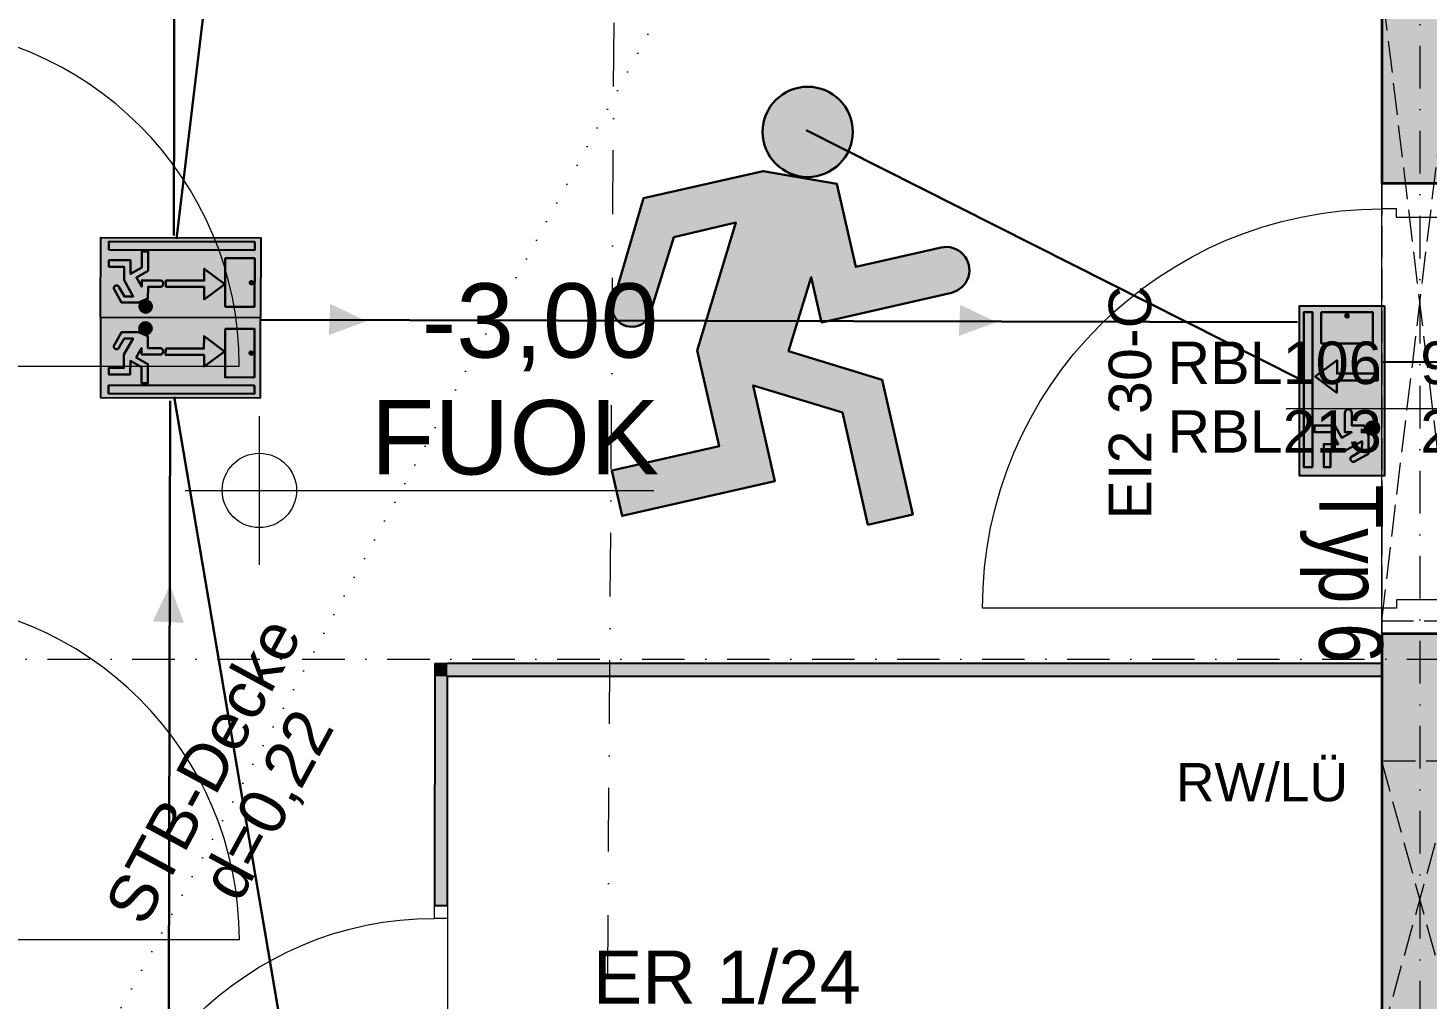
# Model space of a CAD drawing. Header units: millimetres. Extents: x 32522367 to 32638135, y 41424826 to 41540167.
# Drawn here: x 32548901 to 32552198, y 41447570 to 41449858 of the extents above; entities that cross this region are included whole.
import ezdxf
from ezdxf.enums import TextEntityAlignment as Align

# ---------------------------------------------------------------- set-up
doc = ezdxf.new("R2010")
doc.units = ezdxf.units.MM
for name, pattern in [('Punktlinie weit', [0.05, 0, -0.05]), ('Raster', [0.2, 0.1, -0.05, 0, -0.05]), ('Schnittlinie', [0.3, 0.15, -0.075, 0, -0.075]), ('Strichlinie eng', [0.1, 0.075, -0.025]), ('Untersicht', [0.1, 0.075, -0.025])]:
    doc.linetypes.add(name, pattern=pattern)
for name, color, linetype in [('000 Achsraster Haupt', 251, 'Continuous'), ('120 Wand Innen tragend', 251, 'Continuous'), ('130 Wand Innen', 251, 'Continuous'), ('811 Raum 2.Erschließung_ Nebenräume_Allg.räume_Technik', 251, 'Continuous'), ('851 Marker Schnitt', 251, 'Continuous'), ('951 Polierplan Hoehenkote', 251, 'Continuous'), ('955 Polierplan Beschriftung', 251, 'Continuous'), ('Archicad Tür-Marker', 251, 'Continuous'), ('Archicad Türen', 251, 'Continuous'), ('dp_GE_SIBEL', 80, 'Continuous')]:
    doc.layers.add(name, color=color, linetype=linetype)
for name, color, linetype, lineweight in [('000 Achsraster Haupt_Stift_Nr__1', 251, 'Continuous', 13), ('120 Wand Innen tragend_Stift_Nr__1', 251, 'Continuous', 13), ('120 Wand Innen tragend_Stift_Nr__24', 251, 'Continuous', 13), ('120 Wand Innen tragend_Stift_Nr__6', 251, 'Continuous', 13), ('120 Wand Innen tragend_Stift_Nr__8', 251, 'Continuous', 35), ('130 Wand Innen_Stift_Nr__26', 251, 'Continuous', 13), ('130 Wand Innen_Stift_Nr__7', 251, 'Continuous', 25), ('851 Marker Schnitt_Stift_Nr__1', 251, 'Continuous', 13), ('951 Polierplan Hoehenkote_Stift_Nr__1', 251, 'Continuous', 13), ('951 Polierplan Hoehenkote_Stift_Nr__109', 251, 'Continuous', 13), ('955 Polierplan Beschriftung_Stift_Nr__1', 251, 'Continuous', 13), ('956 Durchbruch Beschriftung_Stift_Nr__61', 251, 'Continuous', 25), ('970 Brandschutz Beschriftung.Texte_ Bemaßung_ Symbole_ Fluchtwege_Stift_Nr__121', 251, 'Continuous', 13), ('Archicad Raumstempel_Stift_Nr__1', 251, 'Continuous', 13), ('Archicad Tür-Marker_Stift_Nr__1', 251, 'Continuous', 13), ('Archicad Türen_Stift_Nr__1', 251, 'Continuous', 13), ('Archicad Türen_Stift_Nr__7', 251, 'Continuous', 25), ('Archicad Türen_Stift_Nr__8', 251, 'Continuous', 35), ('dp_GE_ST_Attribut_Attribut1', 250, 'Continuous', 5)]:
    doc.layers.add(name, color=color, linetype=linetype, lineweight=lineweight)
doc.layers.add('E2_LEHR_MENSCH_NATIVE', color=112, linetype='Continuous', lineweight=35, true_color=0x20dd55)
doc.layers.add('E2_LEHR_WEG_B_INTERPRETATION', color=112, linetype='Continuous', lineweight=80, true_color=0x20dd55)
doc.layers.add('E_NACHRTECH', color=3, linetype='Continuous', true_color=0x00fa00)
doc.styles.add('DPG_TXT', font='arial.ttf', dxfattribs={"width": 0.8})
doc.styles.add('ERSTELLTER_STIL_1', font='arial.ttf')
doc.styles.get("Standard").update_dxf_attribs({"font": 'arial.ttf'})
doc.dimstyles.get("Standard").update_dxf_attribs({"dimtxt": 2.5, "dimasz": 2.5, "dimexe": 1.25, "dimexo": 0.625, "dimtad": 1, "dimtxsty": 'Standard', "dimcen": 2.5, "dimazin": 3, "dimtfac": 1, "dimtmove": 0, "dimatfit": 3})

# ---------------------------------------------------------------- blocks, each defined once
blk = doc.blocks.new('9809550')
at = {"color": 18, "lineweight": 30, "true_color": 0x000000}
for points in [[(423921.7, 99168.8), (423956.8, 99168.8), (423956.8, 99202.9), (423984.5, 99214.5), (424033.7, 99214.5), (424053.8, 99178.3)], [(424040.2, 99170.9), (424025.2, 99196.7), (423999.7, 99196.8), (424026.2, 99150.3), (424026.2, 99110.9), (424070.2, 99110.9), (424070.2, 99092.3), (424007.5, 99092.3), (424007.5, 99131.7), (423975, 99113.1), (423975, 99067), (423956.5, 99067), (423956.5, 99122.4), (423990.5, 99141.9), (423975.1, 99168.8), (423975.1, 99150.2), (423921.7, 99150.3)]]:
    blk.add_lwpolyline(points, dxfattribs=at)
blk.add_circle((423963.6, 99225.9), 18.1, dxfattribs=at)
for centre, radius, start, end in [((423921.7, 99159.5), 9.27, 89.9849, 270.0151), ((424047.8, 99173.1), 7.96, 195.7299, 41.4005)]:
    blk.add_arc(centre, radius, start, end, dxfattribs=at)
blk = doc.blocks.new('RIVO_ARR_down')
at = {"true_color": 0x56c81e}
h = blk.add_hatch(color=72, dxfattribs=at)
h.dxf.hatch_style = 1
h.paths.add_polyline_path([(2487.16, 1656.78), (2487.16, 1647.95), (2504.83, 1647.95), (2504.83, 1656.78)])
h.paths.add_polyline_path([(2496.19, 1651.84), (2494.51, 1649.58), (2492.81, 1651.85), (2494.2, 1651.85), (2494.2, 1656.07), (2494.9, 1656.08), (2494.9, 1651.84)], flags=16)
h.paths.add_polyline_path([(2498.26, 1653.37), (2499.6, 1653.37), (2499.6, 1654.67), (2500.12, 1654.91, -0.535619), (2499.17, 1655.55, -1), (2500.55, 1655.55, -0.302406), (2500.12, 1654.91), (2500.66, 1655.11), (2502.53, 1655.11), (2503.29, 1653.73, -1.25347), (2502.78, 1653.45), (2502.2, 1654.43), (2501.24, 1654.44), (2502.24, 1652.67), (2502.24, 1651.16), (2503.92, 1651.16), (2503.92, 1650.46), (2501.53, 1650.46), (2501.53, 1651.96), (2500.29, 1651.25), (2500.29, 1649.49), (2499.59, 1649.49), (2499.59, 1651.6), (2500.88, 1652.34), (2500.3, 1653.37), (2500.3, 1652.66), (2498.26, 1652.67, -1)], flags=16)
h.paths.add_polyline_path([(2503.92, 1649.3), (2503.92, 1648.39), (2487.82, 1648.39), (2487.82, 1649.3)], flags=16)
h.paths.add_polyline_path([(2491.07, 1650.21), (2487.82, 1650.21), (2487.82, 1655.56), (2491.07, 1655.56)], flags=16)
h.paths.add_polyline_path([(2488, 1652.89, -1), (2488.38, 1652.89, -1)], flags=0)
at = {"true_color": 0xffffff}
h = blk.add_hatch(color=7, dxfattribs=at)
h.dxf.hatch_style = 1
h.paths.add_polyline_path([(2487.82, 1655.56), (2487.82, 1650.21), (2491.07, 1650.21), (2491.07, 1655.56)])
h.paths.add_polyline_path([(2488.38, 1652.89, -1), (2488, 1652.89, -1)], flags=16)
h = blk.add_hatch(color=7, dxfattribs=at)
h.dxf.hatch_style = 1
h.paths.add_polyline_path([(2494.9, 1651.84), (2494.9, 1656.08), (2494.2, 1656.07), (2494.2, 1651.85), (2492.81, 1651.85), (2494.51, 1649.58), (2496.19, 1651.84)])
h = blk.add_hatch(color=7, dxfattribs=at)
h.dxf.hatch_style = 1
h.paths.add_polyline_path([(2499.17, 1655.55, 1), (2500.55, 1655.55, 1)])
h = blk.add_hatch(color=7, dxfattribs=at)
h.dxf.hatch_style = 1
h.paths.add_polyline_path([(2499.6, 1653.37), (2498.26, 1653.37, 1), (2498.26, 1652.67), (2500.3, 1652.66), (2500.3, 1653.37), (2500.88, 1652.34), (2499.59, 1651.6), (2499.59, 1649.49), (2500.29, 1649.49), (2500.29, 1651.25), (2501.53, 1651.96), (2501.53, 1650.46), (2503.92, 1650.46), (2503.92, 1651.16), (2502.24, 1651.16), (2502.24, 1652.67), (2501.24, 1654.44), (2502.2, 1654.43), (2502.78, 1653.45, 1.25347), (2503.29, 1653.73), (2502.53, 1655.11), (2500.66, 1655.11), (2499.6, 1654.67)])
h = blk.add_hatch(color=7, dxfattribs=at)
h.dxf.hatch_style = 1
h.paths.add_polyline_path([(2488, 1652.89, 1), (2488.38, 1652.89, 1)])
h = blk.add_hatch(color=7, dxfattribs=at)
h.dxf.hatch_style = 1
h.paths.add_polyline_path([(2487.82, 1649.3), (2487.82, 1648.39), (2503.92, 1648.39), (2503.92, 1649.3)])
blk.add_lwpolyline([(2487.16, 1656.78), (2504.83, 1656.78), (2504.83, 1647.95), (2487.16, 1647.95)], close=True)
at = {"color": 18, "lineweight": 30, "true_color": 0x000000}
for points in [[(2491.07, 1655.56), (2487.82, 1655.56), (2487.82, 1650.21), (2491.07, 1650.21)], [(2503.92, 1649.3), (2487.82, 1649.3), (2487.82, 1648.39), (2503.92, 1648.39)]]:
    blk.add_lwpolyline(points, close=True, dxfattribs=at)
blk.add_lwpolyline([(2494.2, 1656.07), (2494.2, 1651.85), (2492.81, 1651.85), (2494.51, 1649.58), (2496.19, 1651.84), (2494.9, 1651.84), (2494.9, 1656.08), (2494.2, 1656.07)], dxfattribs=at)
blk.add_circle((2488.19, 1652.89), 0.19, dxfattribs=at)
at = {"xscale": 0.0381026673526157, "yscale": 0.0381026673526157, "zscale": 0.0381026673526157}
blk.add_blockref('9809550', (-13654.29, -2125.22), dxfattribs=at)
blk = doc.blocks.new('ER 1_24__230', base_point=(6.1034, 4.2328))
at = {"layer": 'Archicad Raumstempel_Stift_Nr__1', "color": 7, "lineweight": 13, "insert": (5.7908, 4.2673), "char_height": 0.125, "attachment_point": 1, "rotation": 343.6401, "style": 'ERSTELLTER_STIL_1'}
blk.add_mtext('\\A1;{\\pql;\\pt0,0.05;\\fArial|b0|i0|c0|p0;\\W1.000000;3,23\\fArial|b0|i0|c0|p0;\\W1.000000;\\A1{\\H.66x;\\S^  ;}\\fArial|b0|i0|c0|p0;\\W1.000000; m\\fArial|b0|i0|c0|p0;\\W1.000000;\\A1{\\H.66x;\\S2^  ;}}', dxfattribs=at)
at = {"layer": 'Archicad Raumstempel_Stift_Nr__1', "color": 7, "lineweight": 13, "style": 'ERSTELLTER_STIL_1'}
for tag, p in [('ROOM_NAME', (5.8685, 4.5035)), ('DUMMY_890', (6.4628, 4.3576)), ('DUMMY_891', (5.7993, 4.2964))]:
    blk.add_attdef(tag, text='', height=0.125, rotation=343.6401, dxfattribs=at).set_placement(p, align=Align.TOP_LEFT)
blk = doc.blocks.new('Öffnung_115')
at = {"layer": '120 Wand Innen tragend_Stift_Nr__1', "color": 7, "linetype": 'Untersicht', "lineweight": 13}
for p, q in [((8.0421, 4.674), (8.2919, 6.164)), ((7.8694, 4.7247), (8.4647, 6.1133))]:
    blk.add_line(p, q, dxfattribs=at)
at = {"layer": '120 Wand Innen tragend_Stift_Nr__6', "color": 7, "linetype": 'Untersicht', "lineweight": 13, "flags": 128}
for points in [[(8.4647, 6.1133), (8.2919, 6.164)], [(7.8694, 4.7247), (8.0421, 4.674)]]:
    blk.add_lwpolyline(points, dxfattribs=at)
at = {"layer": '120 Wand Innen tragend_Stift_Nr__8', "color": 7, "linetype": 'Continuous', "lineweight": 35, "flags": 128}
for points in [[(8.2919, 6.164), (8.1596, 5.713)], [(8.3323, 5.6623), (8.4647, 6.1133)]]:
    blk.add_lwpolyline(points, dxfattribs=at)
blk = doc.blocks.new('Öffnung_118')
at = {"layer": '120 Wand Innen tragend_Stift_Nr__1', "color": 7, "linetype": 'Untersicht', "lineweight": 13}
for p, q in [((7.7661, 3.7337), (7.7765, 4.4081)), ((7.5934, 3.7844), (7.9492, 4.3574))]:
    blk.add_line(p, q, dxfattribs=at)
at = {"layer": '120 Wand Innen tragend_Stift_Nr__6', "color": 7, "linetype": 'Untersicht', "lineweight": 13, "flags": 128}
for points in [[(7.9492, 4.3574), (7.7765, 4.4081)], [(7.5934, 3.7844), (7.7661, 3.7337)]]:
    blk.add_lwpolyline(points, dxfattribs=at)
at = {"layer": '120 Wand Innen tragend_Stift_Nr__8', "color": 7, "linetype": 'Continuous', "lineweight": 35, "flags": 128}
for points in [[(7.7765, 4.4081), (7.5934, 3.7844)], [(7.7661, 3.7337), (7.9492, 4.3574)]]:
    blk.add_lwpolyline(points, dxfattribs=at)
blk = doc.blocks.new('Zargentür 1-Fl 27_4')
at = {"layer": 'Archicad Türen_Stift_Nr__1', "color": 7, "linetype": 'Continuous', "lineweight": 13}
for p, q in [((0.47, 0), (0.47, 0.94)), ((-0.47, 0), (-0.53, 0)), ((-0.53, 0), (-0.53, -0.18)), ((-0.47, -0.035), (-0.47, 0)), ((0.47, -0.035), (0.47, 0)), ((0.47, 0), (0.53, 0)), ((0.53, 0), (0.53, -0.18)), ((-0.45, -0.035), (-0.47, -0.035)), ((-0.45, -0.18), (-0.45, -0.035)), ((0.45, -0.18), (0.45, -0.035)), ((0.45, -0.035), (0.47, -0.035)), ((-0.53, -0.18), (-0.47, -0.18)), ((-0.47, -0.18), (-0.45, -0.18)), ((0.47, -0.18), (0.45, -0.18)), ((0.53, -0.18), (0.47, -0.18))]:
    blk.add_line(p, q, dxfattribs=at)
at = {"layer": 'Archicad Türen_Stift_Nr__1', "color": 7, "linetype": 'Strichlinie eng', "lineweight": 13}
for p, q in [((-0.53, 0), (0.53, 0)), ((-0.53, -0.18), (0.53, -0.18))]:
    blk.add_line(p, q, dxfattribs=at)
at = {"layer": 'Archicad Türen_Stift_Nr__1', "color": 7, "linetype": 'Continuous', "lineweight": 13}
blk.add_arc((0.47, 0), 0.94, 90, 180, dxfattribs=at)
at = {"layer": 'Archicad Türen_Stift_Nr__8', "color": 7, "linetype": 'Continuous', "lineweight": 35}
for p, q in [((-0.53, -0.18), (-0.53, 0)), ((-0.53, -0.18), (-0.53, 0)), ((0.53, -0.18), (0.53, 0)), ((0.53, -0.18), (0.53, 0))]:
    blk.add_line(p, q, dxfattribs=at)
blk = doc.blocks.new('T Marker AUT 27_8')
at = {"layer": 'Archicad Tür-Marker_Stift_Nr__1', "color": 7, "linetype": 'Continuous', "lineweight": 13}
blk.add_line((0, 0.225), (0, -0.255), dxfattribs=at)
at = {"layer": 'Archicad Tür-Marker_Stift_Nr__1', "color": 7, "lineweight": 13, "style": 'ERSTELLTER_STIL_1'}
for tag, height, rotation, p in [('widthPrefix1st50_0', 0.1, 90, (0.0036, 0.0326)), ('widthPrefix1st50_1', 0.1, 90, (0.165, 0.0325)), ('DUMMY_269', 0.0667, 90, (-0.0631, 0.4956)), ('DUMMY_270', 0.0667, 90, (0.0983, 0.4956)), ('DUMMY_271', 0.1, 90, (0.0036, -0.2199)), ('DUMMY_273', 0.1, 90, (0.165, -0.2962)), ('DUMMY_272', 0.0667, 90, (-0.0631, -0.1)), ('DUMMY_274', 0.0667, 90, (0.0983, -0.1)), ('AC_SillPrefix_STUK', 0.075, 180, (0.2687, -0.3223)), ('DUMMY_268', 0.05, 180, (-0.2687, -0.3834))]:
    blk.add_attdef(tag, text='', height=height, rotation=rotation, dxfattribs=at).set_placement(p, align=Align.BOTTOM_LEFT)
blk = doc.blocks.new('Wand_316', base_point=(6.109, -1.2722))
at = {"layer": '120 Wand Innen tragend_Stift_Nr__24', "linetype": 'Continuous', "lineweight": 13}
for points in [[(8.1596, 5.713), (8.3323, 5.6623), (10.2673, 12.2541), (10.0946, 12.3048)], [(6.109, -1.2722), (6.2817, -1.3229), (8.0337, 4.6452), (7.861, 4.6959)]]:
    blk.add_hatch(color=92, dxfattribs=at).paths.add_polyline_path(points)
at = {"layer": '120 Wand Innen tragend_Stift_Nr__8', "color": 7, "linetype": 'Continuous', "lineweight": 35}
for p, q in [((8.3323, 5.6623), (8.1596, 5.713)), ((8.0337, 4.6452), (7.861, 4.6959))]:
    blk.add_line(p, q, dxfattribs=at)
at = {"layer": '120 Wand Innen tragend_Stift_Nr__8', "color": 7, "linetype": 'Continuous', "lineweight": 35, "flags": 128}
blk.add_lwpolyline([(7.861, 4.6959), (7.7765, 4.4081)], dxfattribs=at)
at = {"layer": 'Archicad Tür-Marker', "color": 7, "lineweight": 13}
ref = blk.add_blockref('T Marker AUT 27_8', (8.0103, 5.2045), dxfattribs=dict(at, rotation=73.64008923935901))
ref.add_attrib('widthPrefix1st50', 'RBL106', dxfattribs={"layer": 'Archicad Tür-Marker_Stift_Nr__1', "color": 7, "lineweight": 13, "height": 0.1, "rotation": 343.6401, "style": 'ERSTELLTER_STIL_1'}).set_placement((7.5337, 5.3733), align=Align.BOTTOM_LEFT)
ref.add_attrib('widthPrefix1st50_1', 'RBL213', dxfattribs={"layer": 'Archicad Tür-Marker_Stift_Nr__1', "color": 7, "lineweight": 13, "height": 0.1, "rotation": 343.6401, "style": 'ERSTELLTER_STIL_1'}).set_placement((7.4883, 5.2183), align=Align.BOTTOM_LEFT)
ref.add_attrib('AC_SillPrefix_STUK', 'STUK -0,87', dxfattribs={"layer": 'Archicad Tür-Marker_Stift_Nr__1', "color": 7, "lineweight": 13, "height": 0.075, "rotation": 73.6401, "style": 'ERSTELLTER_STIL_1'}).set_placement((8.4096, 5.1096), align=Align.BOTTOM_LEFT)
ref.add_attrib('DUMMY_271', '90', dxfattribs={"layer": 'Archicad Tür-Marker_Stift_Nr__1', "color": 7, "lineweight": 13, "height": 0.1, "rotation": 343.6401, "style": 'ERSTELLTER_STIL_1'}).set_placement((8.1052, 5.2055), align=Align.BOTTOM_LEFT)
ref.add_attrib('DUMMY_273', '200', dxfattribs={"layer": 'Archicad Tür-Marker_Stift_Nr__1', "color": 7, "lineweight": 13, "height": 0.1, "rotation": 343.6401, "style": 'ERSTELLTER_STIL_1'}).set_placement((8.0597, 5.0506), align=Align.BOTTOM_LEFT)
at = {"layer": 'Archicad Türen', "color": 7, "linetype": 'Continuous', "lineweight": 13, "xscale": -1, "rotation": 73.64008923935901}
blk.add_blockref('Zargentür 1-Fl 27_4', (8.0103, 5.2045), dxfattribs=at)
blk = doc.blocks.new('Zargentür 1-Fl 27')
at = {"layer": 'Archicad Türen_Stift_Nr__1', "color": 7, "linetype": 'Continuous', "lineweight": 13}
for p, q in [((0.47, 0), (0.47, 0.94)), ((-0.47, 0), (-0.53, 0)), ((-0.53, 0), (-0.53, -0.18)), ((-0.47, -0.035), (-0.47, 0)), ((0.47, -0.035), (0.47, 0)), ((0.47, 0), (0.53, 0)), ((0.53, 0), (0.53, -0.18)), ((-0.45, -0.035), (-0.47, -0.035)), ((-0.45, -0.18), (-0.45, -0.035)), ((0.45, -0.18), (0.45, -0.035)), ((0.45, -0.035), (0.47, -0.035)), ((-0.53, -0.18), (-0.47, -0.18)), ((-0.47, -0.18), (-0.45, -0.18)), ((0.47, -0.18), (0.45, -0.18)), ((0.53, -0.18), (0.47, -0.18))]:
    blk.add_line(p, q, dxfattribs=at)
at = {"layer": 'Archicad Türen_Stift_Nr__1', "color": 7, "linetype": 'Strichlinie eng', "lineweight": 13}
for p, q in [((-0.53, 0), (0.53, 0)), ((-0.53, -0.18), (0.53, -0.18))]:
    blk.add_line(p, q, dxfattribs=at)
at = {"layer": 'Archicad Türen_Stift_Nr__1', "color": 7, "linetype": 'Continuous', "lineweight": 13}
blk.add_arc((0.47, 0), 0.94, 90, 180, dxfattribs=at)
at = {"layer": 'Archicad Türen_Stift_Nr__8', "color": 7, "linetype": 'Continuous', "lineweight": 35}
for p, q in [((-0.53, 0), (-0.53, -0.18)), ((-0.53, 0), (-0.53, -0.18)), ((0.53, 0), (0.53, -0.18)), ((0.53, 0), (0.53, -0.18))]:
    blk.add_line(p, q, dxfattribs=at)
blk = doc.blocks.new('T Marker AUT 27_4')
at = {"layer": 'Archicad Tür-Marker_Stift_Nr__1', "color": 7, "linetype": 'Continuous', "lineweight": 13}
blk.add_line((0, -0.405), (0, 0.075), dxfattribs=at)
at = {"layer": 'Archicad Tür-Marker_Stift_Nr__1', "color": 7, "lineweight": 13, "style": 'ERSTELLTER_STIL_1'}
for tag, height, rotation, p in [('AC_SillPrefix_STUK', 0.075, 180, (0.2687, 0.2696)), ('DUMMY_268', 0.05, 180, (-0.2687, 0.2084)), ('DUMMY_273', 0.1, 270, (-0.165, 0.1814)), ('DUMMY_271', 0.1, 270, (-0.0036, 0.1052)), ('DUMMY_274', 0.0667, 270, (-0.0983, -0.08)), ('DUMMY_272', 0.0667, 270, (0.0631, -0.08)), ('widthPrefix1st50_1', 0.1, 270, (-0.165, -0.1475)), ('widthPrefix1st50_0', 0.1, 270, (-0.0036, -0.1474)), ('DUMMY_270', 0.0667, 270, (-0.0983, -0.6756)), ('DUMMY_269', 0.0667, 270, (0.0631, -0.6756))]:
    blk.add_attdef(tag, text='', height=height, rotation=rotation, dxfattribs=at).set_placement(p, align=Align.BOTTOM_LEFT)
blk = doc.blocks.new('Wand_317', base_point=(10.2685, 5.5837))
at = {"layer": '120 Wand Innen tragend_Stift_Nr__24', "linetype": 'Continuous', "lineweight": 13}
for points in [[(8.4647, 6.1133), (8.5798, 6.0795), (8.6305, 6.2522), (8.5154, 6.286)], [(9.5969, 5.7809), (10.2685, 5.5837), (10.3192, 5.7565), (9.6476, 5.9536)]]:
    blk.add_hatch(color=92, dxfattribs=at).paths.add_polyline_path(points)
at = {"layer": '120 Wand Innen tragend_Stift_Nr__8', "color": 7, "linetype": 'Continuous', "lineweight": 35}
for p, q in [((8.6305, 6.2522), (8.5798, 6.0795)), ((9.6476, 5.9536), (9.5969, 5.7809))]:
    blk.add_line(p, q, dxfattribs=at)
at = {"layer": '120 Wand Innen tragend_Stift_Nr__8', "color": 7, "linetype": 'Continuous', "lineweight": 35, "flags": 128}
for points in [[(8.6305, 6.2522), (8.5154, 6.286)], [(8.4647, 6.1133), (8.5798, 6.0795)], [(10.3192, 5.7565), (9.6476, 5.9536)], [(9.5969, 5.7809), (10.2685, 5.5837)]]:
    blk.add_lwpolyline(points, dxfattribs=at)
at = {"layer": 'Archicad Tür-Marker', "color": 7, "lineweight": 13}
ref = blk.add_blockref('T Marker AUT 27_4', (9.0883, 5.9302), dxfattribs=dict(at, rotation=163.6400892116943))
ref.add_attrib('widthPrefix1st50', 'RBL106', dxfattribs={"layer": 'Archicad Tür-Marker_Stift_Nr__1', "color": 7, "lineweight": 13, "height": 0.1, "rotation": 73.6401, "style": 'ERSTELLTER_STIL_1'}).set_placement((9.1425, 6.1345), align=Align.BOTTOM_LEFT)
ref.add_attrib('widthPrefix1st50_1', 'RBL213', dxfattribs={"layer": 'Archicad Tür-Marker_Stift_Nr__1', "color": 7, "lineweight": 13, "height": 0.1, "rotation": 73.6401, "style": 'ERSTELLTER_STIL_1'}).set_placement((9.2974, 6.089), align=Align.BOTTOM_LEFT)
ref.add_attrib('AC_SillPrefix_STUK', 'STUK -0,87', dxfattribs={"layer": 'Archicad Tür-Marker_Stift_Nr__1', "color": 7, "lineweight": 13, "height": 0.075, "rotation": 343.6401, "style": 'ERSTELLTER_STIL_1'}).set_placement((8.7578, 5.7691), align=Align.BOTTOM_LEFT)
ref.add_attrib('DUMMY_271', '90', dxfattribs={"layer": 'Archicad Tür-Marker_Stift_Nr__1', "color": 7, "lineweight": 13, "height": 0.1, "rotation": 73.6401, "style": 'ERSTELLTER_STIL_1'}).set_placement((9.0713, 5.8922), align=Align.BOTTOM_LEFT)
ref.add_attrib('DUMMY_273', '200', dxfattribs={"layer": 'Archicad Tür-Marker_Stift_Nr__1', "color": 7, "lineweight": 13, "height": 0.1, "rotation": 73.6401, "style": 'ERSTELLTER_STIL_1'}).set_placement((9.2047, 5.7735), align=Align.BOTTOM_LEFT)
at = {"layer": 'Archicad Türen', "color": 7, "linetype": 'Continuous', "lineweight": 13, "xscale": -1, "rotation": 343.6400892116944}
blk.add_blockref('Zargentür 1-Fl 27', (9.139, 6.1029), dxfattribs=at)
blk = doc.blocks.new('Blockrahmentür 1-Fl 27_8')
at = {"layer": 'Archicad Türen_Stift_Nr__1', "color": 7, "linetype": 'Continuous', "lineweight": 13}
for p, q in [((0.4, 0), (0.4, 0.8)), ((-0.4, 0), (-0.43, 0)), ((-0.43, 0), (-0.43, -0.03)), ((-0.4, -0.02), (-0.4, 0)), ((0.4, -0.02), (0.4, 0)), ((0.4, 0), (0.43, 0)), ((0.43, 0), (0.43, -0.03)), ((-0.43, -0.03), (-0.4, -0.03)), ((-0.4, -0.03), (-0.4, -0.02)), ((0.4, -0.03), (0.4, -0.02)), ((0.43, -0.03), (0.4, -0.03))]:
    blk.add_line(p, q, dxfattribs=at)
blk.add_arc((0.4, 0), 0.8, 90, 180, dxfattribs=at)
at = {"layer": 'Archicad Türen_Stift_Nr__7', "color": 7, "linetype": 'Continuous', "lineweight": 25}
for p, q in [((-0.43, 0), (-0.43, -0.03)), ((-0.43, 0), (-0.43, -0.03)), ((0.43, 0), (0.43, -0.03)), ((0.43, 0), (0.43, -0.03))]:
    blk.add_line(p, q, dxfattribs=at)
blk = doc.blocks.new('Wand_384', base_point=(3.9136, -0.9404))
at = {"layer": '130 Wand Innen_Stift_Nr__26', "linetype": 'Continuous', "lineweight": 13}
for points in [[(5.6931, 5.2281), (5.7219, 5.2197), (5.7016, 5.2569)], [(5.7016, 5.2569), (5.7219, 5.2197), (5.7303, 5.2484)], [(5.541, 4.71), (5.5698, 4.7015), (5.7219, 5.2197), (5.6931, 5.2281)]]:
    blk.add_hatch(color=5, dxfattribs=at).paths.add_polyline_path(points)
at = {"layer": '130 Wand Innen_Stift_Nr__7', "color": 7, "linetype": 'Continuous', "lineweight": 25}
blk.add_line((5.541, 4.71), (5.5698, 4.7015), dxfattribs=at)
at = {"layer": '130 Wand Innen_Stift_Nr__7', "color": 7, "linetype": 'Continuous', "lineweight": 25, "flags": 128}
for points in [[(5.7016, 5.2569), (5.541, 4.71)], [(5.7016, 5.2569), (5.7303, 5.2484)], [(5.5698, 4.7015), (5.7219, 5.2197)]]:
    blk.add_lwpolyline(points, dxfattribs=at)
at = {"layer": 'Archicad Türen', "color": 7, "linetype": 'Continuous', "lineweight": 13, "xscale": -1, "rotation": 73.64008817448898}
blk.add_blockref('Blockrahmentür 1-Fl 27_8', (5.4199, 4.2974), dxfattribs=at)
blk = doc.blocks.new('Wand_388', base_point=(7.837, 4.6144))
at = {"layer": '130 Wand Innen_Stift_Nr__26', "linetype": 'Continuous', "lineweight": 13}
blk.add_hatch(color=5, dxfattribs=at).paths.add_polyline_path([(5.7219, 5.2197), (7.8328, 4.6), (7.8413, 4.6288), (5.7303, 5.2484)])
at = {"layer": '130 Wand Innen_Stift_Nr__7', "color": 7, "linetype": 'Continuous', "lineweight": 25, "flags": 128}
for points in [[(7.8413, 4.6288), (5.7303, 5.2484)], [(5.7219, 5.2197), (7.8328, 4.6)], [(7.8328, 4.6), (7.8413, 4.6288)]]:
    blk.add_lwpolyline(points, dxfattribs=at)
blk = doc.blocks.new('Wand_389', base_point=(8.3243, 6.2743))
at = {"layer": '130 Wand Innen_Stift_Nr__26', "linetype": 'Continuous', "lineweight": 13}
for points in [[(6.1888, 6.9168), (6.1804, 6.8881), (6.2176, 6.9084)], [(6.1804, 6.8881), (6.2092, 6.8796), (6.2176, 6.9084)], [(6.2176, 6.9084), (6.2092, 6.8796), (8.3201, 6.2599), (8.3286, 6.2887)]]:
    blk.add_hatch(color=5, dxfattribs=at).paths.add_polyline_path(points)
at = {"layer": '130 Wand Innen_Stift_Nr__7', "color": 7, "linetype": 'Continuous', "lineweight": 25, "flags": 128}
for points in [[(6.1804, 6.8881), (6.1888, 6.9168)], [(8.3286, 6.2887), (6.2176, 6.9084)], [(6.1804, 6.8881), (8.3201, 6.2599)], [(8.3201, 6.2599), (8.3286, 6.2887)]]:
    blk.add_lwpolyline(points, dxfattribs=at)
blk = doc.blocks.new('Wand_404', base_point=(2.647, -0.5686))
at = {"layer": 'Archicad Türen', "color": 7, "linetype": 'Continuous', "lineweight": 13, "rotation": 253.6400892116662}
for p in [(4.8024, 6.6673), (4.4222, 5.3719)]:
    blk.add_blockref('Blockrahmentür 1-Fl 27_8', p, dxfattribs=at)
blk = doc.blocks.new('Höhenbemaßung_110', base_point=(5.4202, 5.7639))
at = {"layer": '951 Polierplan Hoehenkote_Stift_Nr__1', "color": 7, "linetype": 'Continuous', "lineweight": 13}
for p, q in [((5.3709, 5.596), (5.4695, 5.9319)), ((5.2523, 5.8132), (6.3118, 5.5022))]:
    blk.add_line(p, q, dxfattribs=at)
blk.add_circle((5.4202, 5.7639), 0.0875, dxfattribs=at)
at = {"layer": '951 Polierplan Hoehenkote_Stift_Nr__109', "color": 7, "lineweight": 13, "char_height": 0.175, "attachment_point": 7, "rotation": 343.64, "style": 'ERSTELLTER_STIL_1'}
for s, insert in [('\\A1;{\\pql;\\fArial|b0|i0|c0|p0;\\W1.000000;-3,00}', (5.8658, 5.925)), ('\\A1;{\\pql;\\fArial|b0|i0|c0|p0;\\W1.000000;FUOK}', (5.682, 5.7236))]:
    blk.add_mtext(s, dxfattribs=dict(at, insert=insert))
blk = doc.blocks.new('Schnittebene_1', base_point=(-0.5412, -16.9326))
at = {"layer": '851 Marker Schnitt_Stift_Nr__1', "color": 7, "linetype": 'Schnittlinie', "lineweight": 13}
blk.add_line((-0.5124, -16.8369), (28.836, 80.7482), dxfattribs=at)
blk = doc.blocks.new('Etikett_235', base_point=(0.2482, 0.1356))
at = {"layer": '955 Polierplan Beschriftung_Stift_Nr__1', "color": 7, "linetype": 'Punktlinie weit', "lineweight": 13}
blk.add_line((0.2482, 0.1356), (11.8217, 11.7978), dxfattribs=at)
at = {"layer": '955 Polierplan Beschriftung_Stift_Nr__1', "color": 7, "lineweight": 13, "insert": (5.1893, 5.1082), "char_height": 0.11, "attachment_point": 5, "rotation": 45.2189, "line_spacing_factor": 0.929581, "style": 'ERSTELLTER_STIL_1'}
blk.add_mtext('\\A1;{\\pqc;\\fArial|b0|i0|c0|p0;\\W1.000000;\\fArial|b0|i0|c0|p0;\\W1.000000;\\fArial|b0|i0|c0|p0;\\W1.000000;STB-Decke\\fArial|b0|i0|c0|p0;\\W1.000000;\\A1{\\H.66x;\\S^  ;}\\fArial|b0|i0|c0|p0;\\W1.000000;\\fArial|b0|i0|c0|p0;\\W1.000000;\\P\\pqc;\\fArial|b0|i0|c0|p0;\\W1.000000;d=\\fArial|b0|i0|c0|p0;\\W1.000000;\\fArial|b0|i0|c0|p0;\\W1.000000;0,22\\fArial|b0|i0|c0|p0;\\W1.000000;\\A1{\\H.66x;\\S^  ;}\\fArial|b0|i0|c0|p0;\\W1.000000;\\fArial|b0|i0|c0|p0;\\W1.000000;}', dxfattribs=at)
blk = doc.blocks.new('Standard-Rastermarker_11')
at = {"layer": '000 Achsraster Haupt_Stift_Nr__1', "color": 7, "linetype": 'Raster', "lineweight": 13}
blk.add_line((1, 0), (34.7949, 0), dxfattribs=at)
at = {"layer": '000 Achsraster Haupt_Stift_Nr__1', "color": 7, "lineweight": 13, "style": 'ERSTELLTER_STIL_1'}
for tag, p in [('AC_MarkerText_1_0', (-0.3593, -0.0343)), ('AC_MarkerText_1_1', (35.9356, -0.0343))]:
    blk.add_attdef(tag, text='', height=0.15, rotation=90, dxfattribs=at).set_placement(p, align=Align.TOP_CENTER)
blk = doc.blocks.new('Standard-Rastermarker_20')
at = {"layer": '000 Achsraster Haupt_Stift_Nr__1', "color": 7, "linetype": 'Raster', "lineweight": 13}
blk.add_line((1, 0), (91.4133, 0), dxfattribs=at)
at = {"layer": '000 Achsraster Haupt_Stift_Nr__1', "color": 7, "lineweight": 13, "style": 'ERSTELLTER_STIL_1'}
for tag, p in [('AC_MarkerText_1_0', (-0.25, 0.075)), ('AC_MarkerText_1_1', (92.6633, 0.075))]:
    blk.add_attdef(tag, text='', height=0.15, dxfattribs=at).set_placement(p, align=Align.TOP_CENTER)
blk = doc.blocks.new('*D2272')
at = {"color": 0, "lineweight": -2, "transparency": 16777216}
for start, end in [(53.2021, 89.9872), (16.3733, 53.1584)]:
    blk.add_arc((32546168.9, 41442012.4), 788.5, start, end, dxfattribs=at)
at = {"color": 0, "transparency": 16777216}
for points in [[(32546169, 41442800.9), (32546169, 41442801), (32546168.9, 41442801)], [(32546925.4, 41442234.7), (32546925.4, 41442234.7), (32546925.5, 41442234.5)]]:
    blk.add_solid(points, dxfattribs=at)
at = {"layer": 'Defpoints', "color": 0, "transparency": 16777216}
for p in [(32546168.7, 41465423.9), (32550011.8, 41443140.6), (32546764.8, 41442528.8), (32546168.9, 41442012.4), (32546168.9, 41431629)]:
    blk.add_point(p, dxfattribs=at)
at = {"color": 0, "transparency": 16777216, "insert": (32546641.4, 41442643.7), "char_height": 0.18, "attachment_point": 5}
blk.add_mtext('\\A1;74°', dxfattribs=at)
blk = doc.blocks.new('RIVO_ARR_bothsided')
at = {"true_color": 0x56c81e}
h = blk.add_hatch(color=72, dxfattribs=at)
h.paths.add_polyline_path([(2486.81, 1596), (2486.81, 1587.17), (2504.48, 1587.17), (2504.48, 1596)])
h.paths.add_polyline_path([(2487.47, 1594.65), (2487.47, 1595.56), (2503.57, 1595.56), (2503.57, 1594.65)], flags=16)
h.paths.add_polyline_path([(2493.04, 1592.57), (2493.04, 1591.28), (2497.28, 1591.28), (2497.27, 1590.57), (2493.05, 1590.57), (2493.05, 1589.19), (2490.78, 1590.89)], flags=16)
h.paths.add_polyline_path([(2490.72, 1593.74), (2490.72, 1588.39), (2487.47, 1588.39), (2487.47, 1593.74)], flags=16)
h.paths.add_polyline_path([(2487.65, 1591.06, -1), (2488.03, 1591.06, -1)], flags=0)
h.paths.add_polyline_path([(2500.35, 1591.25), (2500.53, 1591.57), (2499.24, 1592.31), (2499.24, 1594.42), (2499.94, 1594.42), (2499.94, 1592.66), (2501.18, 1591.95), (2501.18, 1593.45), (2503.57, 1593.45), (2503.57, 1592.75), (2501.89, 1592.75), (2501.89, 1591.24), (2500.88, 1589.47), (2501.85, 1589.48), (2502.43, 1590.46, -1.008523), (2503.01, 1590.29), (2502.18, 1588.8), (2500.3, 1588.8), (2499.77, 1589, -0.302406), (2500.2, 1588.36, -1), (2498.82, 1588.36, -0.535619), (2499.77, 1589), (2499.25, 1589.24), (2499.25, 1590.54), (2497.91, 1590.54, -0.998804), (2497.91, 1591.24)], flags=16)
at = {"true_color": 0xffffff}
for points in [[(2503.57, 1594.65), (2503.57, 1595.56), (2487.47, 1595.56), (2487.47, 1594.65)], [(2490.72, 1593.74), (2487.47, 1593.74), (2487.47, 1588.39), (2490.72, 1588.39)], [(2499.95, 1590.54), (2499.95, 1591.25), (2497.91, 1591.24, 0.998804), (2497.91, 1590.54), (2499.25, 1590.54), (2499.25, 1589.24), (2500.3, 1588.8), (2502.18, 1588.8), (2503.01, 1590.29, 1.008523), (2502.43, 1590.46), (2501.85, 1589.48), (2500.88, 1589.47), (2501.89, 1591.24), (2501.89, 1592.75), (2503.57, 1592.75), (2503.57, 1593.45), (2501.18, 1593.45), (2501.18, 1591.95), (2499.94, 1592.66), (2499.94, 1594.42), (2499.24, 1594.42), (2499.24, 1592.31), (2500.53, 1591.57)], [(2493.04, 1591.28), (2493.04, 1592.57), (2490.78, 1590.89), (2493.05, 1589.19), (2493.05, 1590.57), (2497.27, 1590.57), (2497.28, 1591.28)], [(2487.65, 1591.06, 1), (2488.03, 1591.06, 1)], [(2500.2, 1588.36, 1), (2498.82, 1588.36, 1)], [(2498.82, 1585.94, 1), (2500.2, 1585.94, 1)], [(2487.47, 1580.6), (2490.72, 1580.6), (2490.72, 1585.95), (2487.47, 1585.95)], [(2493.04, 1583.07), (2497.28, 1583.07), (2497.27, 1583.77), (2493.05, 1583.77), (2493.05, 1585.15), (2490.78, 1583.45), (2493.04, 1581.77)], [(2500.88, 1584.83), (2501.85, 1584.82), (2502.5, 1583.71, 0.97219), (2502.94, 1584.13), (2502.18, 1585.5), (2500.3, 1585.5), (2499.25, 1585.06), (2499.25, 1583.76), (2497.91, 1583.76, 1), (2497.91, 1583.06), (2499.95, 1583.05), (2499.95, 1583.76), (2500.53, 1582.74), (2499.24, 1582), (2499.24, 1579.88), (2499.94, 1579.88), (2499.94, 1581.64), (2501.18, 1582.35), (2501.18, 1580.85), (2503.57, 1580.85), (2503.57, 1581.56), (2501.89, 1581.56), (2501.89, 1583.06)], [(2487.65, 1583.29, 1), (2488.03, 1583.29, 1)], [(2503.57, 1578.78), (2503.57, 1579.69), (2487.47, 1579.69), (2487.47, 1578.78)]]:
    blk.add_hatch(color=7, dxfattribs=at).paths.add_polyline_path(points)
at = {"true_color": 0x56c81e}
h = blk.add_hatch(color=72, dxfattribs=at)
h.paths.add_polyline_path([(2486.81, 1587.17), (2486.81, 1578.34), (2504.48, 1578.34), (2504.48, 1587.17)])
h.paths.add_polyline_path([(2497.27, 1583.77), (2497.28, 1583.07), (2493.04, 1583.07), (2493.04, 1581.77), (2490.78, 1583.45), (2493.05, 1585.15), (2493.05, 1583.77)], flags=16)
h.paths.add_polyline_path([(2499.25, 1583.76), (2499.25, 1585.06), (2499.77, 1585.3, -0.535619), (2498.82, 1585.94, -1), (2500.2, 1585.94, -0.302406), (2499.77, 1585.3), (2500.3, 1585.5), (2502.18, 1585.5), (2502.94, 1584.13, -0.97219), (2502.5, 1583.71), (2501.85, 1584.82), (2500.88, 1584.83), (2501.89, 1583.06), (2501.89, 1581.56), (2503.57, 1581.56), (2503.57, 1580.85), (2501.18, 1580.85), (2501.18, 1582.35), (2499.94, 1581.64), (2499.94, 1579.88), (2499.24, 1579.88), (2499.24, 1582), (2500.53, 1582.74), (2499.95, 1583.76), (2499.95, 1583.05), (2497.91, 1583.06, -1), (2497.91, 1583.76)], flags=16)
h.paths.add_polyline_path([(2490.72, 1580.6), (2487.47, 1580.6), (2487.47, 1585.95), (2490.72, 1585.95)], flags=16)
h.paths.add_polyline_path([(2503.57, 1579.69), (2503.57, 1578.78), (2487.47, 1578.78), (2487.47, 1579.69)], flags=16)
for points in [[(2486.81, 1587.17), (2504.48, 1587.17), (2504.48, 1596), (2486.81, 1596)], [(2486.81, 1587.17), (2504.48, 1587.17), (2504.48, 1578.34), (2486.81, 1578.34)]]:
    blk.add_lwpolyline(points, close=True)
at = {"color": 18, "lineweight": 30, "true_color": 0x000000}
for points in [[(2503.57, 1594.65), (2487.47, 1594.65), (2487.47, 1595.56), (2503.57, 1595.56)], [(2490.72, 1588.39), (2487.47, 1588.39), (2487.47, 1593.74), (2490.72, 1593.74)], [(2490.72, 1585.95), (2487.47, 1585.95), (2487.47, 1580.6), (2490.72, 1580.6)], [(2503.57, 1579.69), (2487.47, 1579.69), (2487.47, 1578.78), (2503.57, 1578.78)]]:
    blk.add_lwpolyline(points, close=True, dxfattribs=at)
for points in [[(2497.27, 1590.57), (2493.05, 1590.57), (2493.05, 1589.19), (2490.78, 1590.89), (2493.04, 1592.57), (2493.04, 1591.28), (2497.28, 1591.28), (2497.27, 1590.57)], [(2497.27, 1583.77), (2493.05, 1583.77), (2493.05, 1585.15), (2490.78, 1583.45), (2493.04, 1581.77), (2493.04, 1583.07), (2497.28, 1583.07), (2497.27, 1583.77)]]:
    blk.add_lwpolyline(points, dxfattribs=at)
for centre in [(2487.84, 1591.06), (2487.84, 1583.29)]:
    blk.add_circle(centre, 0.19, dxfattribs=at)
at = {"xscale": -0.0381026673526157, "yscale": 0.0381026673526157, "zscale": 0.0381026673526157, "rotation": 180}
blk.add_blockref('9809550', (-13654.64, 5369.13), dxfattribs=at)
at = {"xscale": 0.0381026673526157, "yscale": 0.0381026673526157, "zscale": 0.0381026673526157}
blk.add_blockref('9809550', (-13654.64, -2194.83), dxfattribs=at)
blk = doc.blocks.new('98095500')
at = {"color": 18, "lineweight": 30, "true_color": 0x000000}
for points in [[(423921.73, 99168.82), (423956.82, 99168.82), (423956.82, 99202.95), (423984.52, 99214.53), (424033.69, 99214.53), (424053.79, 99178.33)], [(424040.17, 99170.92), (424025.2, 99196.66), (423999.74, 99196.78), (424026.18, 99150.32), (424026.18, 99110.9), (424070.22, 99110.9), (424070.22, 99092.32), (424007.48, 99092.32), (424007.48, 99131.68), (423974.96, 99113.11), (423974.96, 99066.99), (423956.52, 99066.99), (423956.52, 99122.44), (423990.54, 99141.87), (423975.12, 99168.79), (423975.12, 99150.21), (423921.73, 99150.28)]]:
    blk.add_lwpolyline(points, dxfattribs=at)
blk.add_circle((423963.6, 99225.86), 18.08, dxfattribs=at)
for centre, radius, start, end in [((424047.83, 99173.07), 7.96, 195.7299, 41.4005), ((423921.73, 99159.55), 9.27, 89.9849, 270.0151)]:
    blk.add_arc(centre, radius, start, end, dxfattribs=at)
blk = doc.blocks.new('750298750')
h = blk.add_hatch(color=3)
h.paths.add_polyline_path([(426943.63, 99576.9), (426968.12, 99576.79), (426982.52, 99552.02, 1.25347), (426995.63, 99559.16), (426976.28, 99593.98), (426928.98, 99593.98), (426902.34, 99582.83), (426902.34, 99550.01), (426868.58, 99550.01, 1), (426868.59, 99532.17), (426919.94, 99532.11), (426919.94, 99549.98), (426934.78, 99524.08), (426902.06, 99505.39), (426902.06, 99452.05), (426919.79, 99452.05), (426919.79, 99496.41), (426951.07, 99514.28), (426951.07, 99476.42), (427011.43, 99476.42), (427011.43, 99494.29), (426969.06, 99494.29), (426969.06, 99532.21)])
h.paths.add_polyline_path([(426891.47, 99604.88, 1), (426926.25, 99604.88, 1)])
at = {"xscale": 0.9619413167778113, "yscale": 0.9619413167778113, "zscale": 0.9619413167778113}
blk.add_blockref('98095500', (19080.76, 4155.42), dxfattribs=at)
blk = doc.blocks.new('E2_MOL_LEHRPERSON_ZENTRIERT')
blk.add_blockref('750298750', (-426935.55, -99537.16))

msp = doc.modelspace()

# ---------------------------------------------------------------- linework, layer by layer
at = {"layer": '811 Raum 2.Erschließung_ Nebenräume_Allg.räume_Technik', "color": 31, "linetype": 'Continuous', "lineweight": 0, "true_color": 0xffcc66, "flags": 128}
for points in [[(32546368.792, 41456262.42), (32546368.862, 41442212.42), (32552088.862, 41442212.449), (32552088.792, 41456262.449)], [(32549888.832, 41448332.438), (32549888.839, 41446862.438), (32552088.839, 41446862.449), (32552088.832, 41448332.449)]]:
    msp.add_lwpolyline(points, close=True, dxfattribs=at)
at = {"layer": 'E2_LEHR_WEG_B_INTERPRETATION', "color": 112, "true_color": 0x20dd55}
for points in [[(32549698.466, 41449168.136), (32549609.538, 41449135.451), (32549612.869, 41449208.752)], [(32551181.925, 41449166.018), (32551092.997, 41449133.333), (32551096.328, 41449206.634)], [(32549235.74, 41448547.034), (32549268.425, 41448458.106), (32549195.124, 41448461.437)]]:
    msp.add_solid(points, dxfattribs=at)
at = {"layer": 'E_NACHRTECH', "color": 3, "lineweight": 30}
for points in [[(32549244.715, 41449369.993), (32549258.316, 41455314.111)], [(32549451.134, 41449171.304), (32551890.3, 41449165.722)], [(32552092.518, 41449071.884), (32554324.999, 41449075.809)], [(32549236.047, 41448980.849), (32549223.13, 41443335.525)]]:
    msp.add_lwpolyline(points, dxfattribs=at)
at = {"layer": 'E_NACHRTECH', "color": 4, "lineweight": 30}
for points in [[(32549577.827, 41452088.494), (32549251.278, 41449362.082)], [(32550733.298, 41449618.191), (32551895.886, 41449031.739)], [(32549732.238, 41446123.105), (32549245.139, 41448990.217)]]:
    msp.add_lwpolyline(points, dxfattribs=at)

# ---------------------------------------------------------------- block references
at = {"xscale": 21.3266699085817, "yscale": 21.3266699085817, "zscale": 21.3266699085817, "rotation": 179.8688980547104}
msp.add_blockref('RIVO_ARR_bothsided', (32602561.556, 41482903.563), dxfattribs=at)
at = {"layer": '000 Achsraster Haupt', "color": 7, "linetype": 'Continuous', "lineweight": 18, "xscale": 999.9999999999995, "yscale": 999.9999999999995, "zscale": 999.9999999999995}
for name, p, rotation in [('Standard-Rastermarker_11', (32552178.74, 41466423.914), 270.0002901272617), ('Standard-Rastermarker_20', (32539942.797, 41448372.387), 0.0002901272618044)]:
    msp.add_blockref(name, p, dxfattribs=dict(at, rotation=rotation))
at = {"layer": '120 Wand Innen tragend', "color": 7, "lineweight": 35, "xscale": 1000, "yscale": 1000, "zscale": 1000, "rotation": 16.36019999999994}
for name, p in [('Wand_316', (32552088.862, 41442212.449)), ('Wand_317', (32554148.824, 41449962.459))]:
    msp.add_blockref(name, p, dxfattribs=at)
at = {"layer": '120 Wand Innen tragend', "color": 7, "linetype": 'Continuous', "lineweight": 13, "xscale": 1000, "yscale": 1000, "zscale": 1000, "rotation": 16.36019999999994}
for name in ['Öffnung_115', 'Öffnung_118']:
    msp.add_blockref(name, (32545868.865, 41441712.417), dxfattribs=at)
at = {"layer": '130 Wand Innen', "color": 7, "lineweight": 35, "xscale": 1000, "yscale": 1000, "zscale": 1000, "rotation": 16.36019999999994}
for name, p in [('Wand_404', (32548568.864, 41441912.431)), ('Wand_389', (32552088.823, 41450077.449)), ('Wand_388', (32552088.831, 41448347.449)), ('Wand_384', (32549888.864, 41441912.438))]:
    msp.add_blockref(name, p, dxfattribs=at)
at = {"layer": '811 Raum 2.Erschließung_ Nebenräume_Allg.räume_Technik', "color": 7, "linetype": 'Continuous', "lineweight": 13, "xscale": 1000, "yscale": 1000, "zscale": 1000, "rotation": 16.36019999999994}
msp.add_blockref('ER 1_24__230', (32550532.895, 41447492.976), dxfattribs=at).add_auto_attribs({'ROOM_NAME': 'ER 1/24'})
at = {"layer": '851 Marker Schnitt', "color": 7, "lineweight": 13, "xscale": 1000, "yscale": 1000, "zscale": 1000, "rotation": 16.36019999999994}
msp.add_blockref('Schnittebene_1', (32550119.044, 41425312.936), dxfattribs=at)
at = {"layer": '951 Polierplan Hoehenkote', "color": 7, "lineweight": 13, "xscale": 1000, "yscale": 1000, "zscale": 1000, "rotation": 16.36019999999994}
msp.add_blockref('Höhenbemaßung_110', (32549446.071, 41448769.725), dxfattribs=at)
at = {"layer": '955 Polierplan Beschriftung', "color": 7, "linetype": 'Continuous', "lineweight": 13, "xscale": 1000, "yscale": 1000, "zscale": 1000, "rotation": 16.36019999999994}
msp.add_blockref('Etikett_235', (32546068.864, 41441912.418), dxfattribs=at)
at = {"layer": 'dp_GE_SIBEL'}
ref = msp.add_blockref('RIVO_ARR_down', (32514580.699, 41505521.342), dxfattribs=dict(at, xscale=22.64316256777142, yscale=22.64316256777142, rotation=270.0000000012444))
ref.add_attrib('ATTRIBUT1', 'Typ 6', dxfattribs={"layer": 'dp_GE_ST_Attribut_Attribut1', "height": 150, "rotation": 270, "style": 'DPG_TXT', "width": 0.8, "flags": 8}).set_placement((32552016.706, 41448364.064), align=Align.MIDDLE_RIGHT)
at = {"layer": 'E2_LEHR_MENSCH_NATIVE', "color": 112, "true_color": 0x20dd55, "xscale": -6.107755025382402, "yscale": 6.107755025382402, "rotation": 12.80549459980802}
msp.add_blockref('E2_MOL_LEHRPERSON_ZENTRIERT', (32550669.965, 41449174.345), dxfattribs=at)

# ---------------------------------------------------------------- texts
at = {"layer": '956 Durchbruch Beschriftung_Stift_Nr__61', "color": 5, "linetype": 'Continuous', "lineweight": 25, "insert": (32551604.448, 41448128.007), "char_height": 90, "attachment_point": 1, "rotation": 0.000289, "style": 'ERSTELLTER_STIL_1'}
msp.add_mtext('\\A1;{\\pql;\\fArial|b0|i0|c0|p0;\\W1.000000;RW/LÜ}', dxfattribs=at)
at = {"layer": '970 Brandschutz Beschriftung.Texte_ Bemaßung_ Symbole_ Fluchtwege_Stift_Nr__121', "color": 1, "linetype": 'Continuous', "lineweight": 13, "true_color": 0xe60000, "insert": (32551446.109, 41449252.101), "char_height": 100, "attachment_point": 3, "rotation": 90.000289, "style": 'ERSTELLTER_STIL_1'}
msp.add_mtext('\\A1;{\\pqr;\\fArial|b0|i0|c0|p0;\\W1.000000;EI2 30-C }', dxfattribs=at)

# ---------------------------------------------------------------- dimensions: what is measured, and where the dimension line sits
dim = msp.add_angular_dim_2l(base=(32546764.819, 41442528.778), line1=((32546168.863, 41442012.419), (32550011.845, 41443140.57)), line2=((32546168.745, 41465423.883), (32546168.916, 41431628.961)), dimstyle='Standard')
dim.commit()
dim.dimension.update_dxf_attribs({"geometry": '*D2272', "text_midpoint": (32546641.433, 41442643.662)})

doc.saveas('drawing.dxf')
